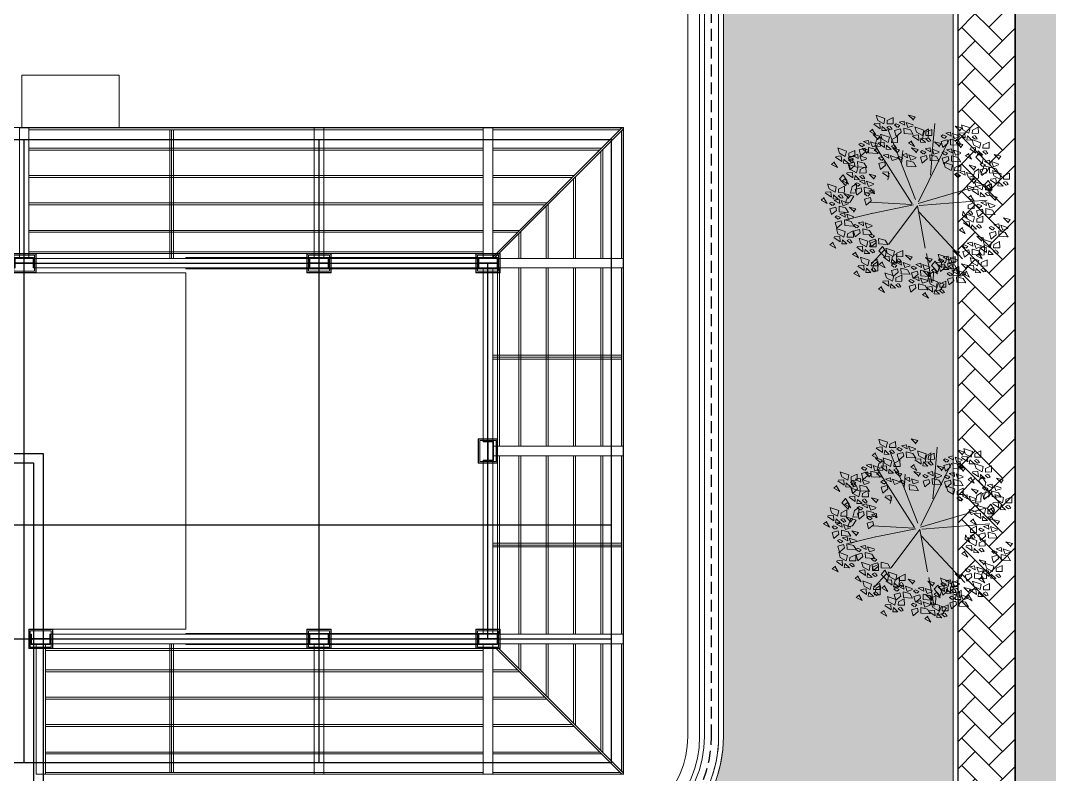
# Model space of a CAD drawing. Header units: inches. Extents: x 139 to 559, y -1 to 295.
# Drawn here: x 367.31 to 388.94, y 133.42 to 149.27 of the extents above; entities that cross this region are included whole.
import ezdxf

# ---------------------------------------------------------------- set-up
doc = ezdxf.new("R2010")
doc.units = ezdxf.units.IN
doc.header["$MEASUREMENT"] = 0
doc.linetypes.add('$0$HIDDEN', pattern=[0.375, 0.25, -0.125])
for name, color, linetype, lineweight in [('ars', 11, 'Continuous', 0), ('ARSIR', 31, 'Continuous', 5), ('ARSIR BETON', 8, 'Continuous', 5), ('ATAP', 3, 'Continuous', 20), ('besi siku', 70, 'Continuous', 9), ('DINDING2', 146, 'Continuous', 5), ('lan', 7, 'Continuous', 15), ('POHON', 98, 'Continuous', 5), ('RUMPUT', 93, 'Continuous', 0), ('SANITAIR', 15, 'Continuous', 9), ('WF', 6, 'Continuous', 9)]:
    doc.layers.add(name, color=color, linetype=linetype, lineweight=lineweight)
doc.layers.add('as', color=1, linetype='Continuous', plot=False)
doc.layers.add('LANTAI', color=57, linetype='Continuous')
pattern_1 = [(45, (37.0798, 226.14725), (6e-17, 0.5747364), [1.2192, -0.4064]), (135, (37.36716, 226.4346), (6e-17, 0.5747364), [1.2192, -0.4064])]
pattern_2 = [(86.66969, (37.0798, 226.14725), (-0.5066041, 0.569206), [0.142875, -0.934755]), (41.66969, (37.0798, 226.14725), (-0.5066045, 0.5692064), [0.142875, -0.619125]), (131.66969, (37.0798, 226.14725), (-0.5692064, -0.5066045), [0.142875, -0.619125])]

# ---------------------------------------------------------------- blocks, each defined once
blk = doc.blocks.new('rrety')
for p, q in [((497.8248, 232.6161), (497.8335, 232.64)), ((497.8335, 232.64), (497.8515, 232.6484)), ((497.8506, 232.6457), (497.8452, 232.6146)), ((497.8452, 232.6146), (497.8248, 232.6161)), ((497.8677, 232.6134), (497.8875, 232.619)), ((497.8733, 232.5824), (497.8677, 232.6134)), ((497.8875, 232.619), (497.8874, 232.5936)), ((498.0767, 232.6219), (498.0965, 232.6275)), ((498.0822, 232.5908), (498.0767, 232.6219)), ((498.0964, 232.6021), (498.0822, 232.588)), ((498.0965, 232.6275), (498.0964, 232.6021)), ((497.7802, 232.574), (497.8, 232.5795)), ((497.7857, 232.5429), (497.7802, 232.574)), ((497.8, 232.5795), (497.7999, 232.5541)), ((497.8574, 232.5587), (497.8572, 232.5786)), ((497.8755, 232.5409), (497.8574, 232.5587)), ((497.8592, 232.5767), (497.8853, 232.5589)), ((497.8874, 232.5936), (497.8733, 232.5795)), ((497.8853, 232.5589), (497.8755, 232.5409)), ((498.0146, 232.5768), (498.0343, 232.5823)), ((498.0201, 232.5457), (498.0146, 232.5768)), ((498.0342, 232.5569), (498.0201, 232.5429)), ((498.0343, 232.5823), (498.0342, 232.5569)), ((498.0607, 232.5474), (498.0605, 232.5674)), ((498.0625, 232.5654), (498.0886, 232.5477)), ((497.7999, 232.5541), (497.7857, 232.54)), ((498.0788, 232.5296), (498.0607, 232.5474)), ((498.0886, 232.5477), (498.0788, 232.5296)), ((497.704, 232.4781), (497.7237, 232.4836)), ((497.7237, 232.4836), (497.7236, 232.4582)), ((497.7095, 232.447), (497.704, 232.4781)), ((497.7236, 232.4582), (497.7095, 232.4442)), ((498.2229, 232.3707), (498.2316, 232.3946)), ((498.2434, 232.3693), (498.2229, 232.3707)), ((498.2316, 232.3946), (498.2497, 232.403)), ((498.2487, 232.4004), (498.2434, 232.3693)), ((498.2179, 232.3568), (498.2376, 232.3624)), ((498.2234, 232.3257), (498.2179, 232.3568)), ((498.2375, 232.337), (498.2234, 232.3229)), ((498.2376, 232.3624), (498.2375, 232.337)), ((498.2611, 232.319), (498.2609, 232.3389)), ((498.263, 232.337), (498.2891, 232.3192)), ((498.2793, 232.3012), (498.2611, 232.319)), ((498.2891, 232.3192), (498.2793, 232.3012)), ((498.1134, 232.2834), (498.1133, 232.258)), ((497.7303, 232.2231), (497.7301, 232.243)), ((497.7484, 232.2053), (497.7303, 232.2231)), ((497.7321, 232.2411), (497.7582, 232.2233)), ((497.7582, 232.2233), (497.7484, 232.2053)), ((497.7542, 232.1564), (497.7629, 232.1803)), ((497.7629, 232.1803), (497.7809, 232.1887)), ((497.78, 232.1861), (497.7747, 232.1549)), ((497.7859, 232.2045), (497.8056, 232.2101)), ((497.7914, 232.1734), (497.7859, 232.2045)), ((497.8055, 232.1847), (497.7914, 232.1706)), ((497.8056, 232.2101), (497.8055, 232.1847)), ((497.7747, 232.1549), (497.7542, 232.1564)), ((497.7839, 232.13), (497.7837, 232.15)), ((497.7858, 232.148), (497.8119, 232.1303)), ((498.1671, 232.1678), (498.1868, 232.1734)), ((498.1726, 232.1368), (498.1671, 232.1678)), ((498.1867, 232.148), (498.1726, 232.1339)), ((498.1868, 232.1734), (498.1867, 232.148)), ((497.8021, 232.1122), (497.7839, 232.13)), ((497.8119, 232.1303), (497.8021, 232.1122)), ((498.0005, 232.1002), (498.0202, 232.1057)), ((498.006, 232.0691), (498.0005, 232.1002)), ((498.0202, 232.1057), (498.0201, 232.0803)), ((498.0201, 232.0803), (498.006, 232.0663))]:
    blk.add_line(p, q)
for points in [[(497.8859, 232.6614), (497.8953, 232.6733), (497.8709, 232.6805), (497.8867, 232.6641)], [(497.9248, 232.6527), (497.9394, 232.672), (497.9502, 232.652), (497.9301, 232.6412), (497.9248, 232.6527)], [(498.0181, 232.6583), (498.0167, 232.6735), (497.998, 232.6702), (498.0181, 232.6583)], [(498.0497, 232.6755), (498.0591, 232.6874), (498.0347, 232.6946), (498.0505, 232.6782)], [(497.8287, 232.6371), (497.8365, 232.6436), (497.8237, 232.6504), (497.8167, 232.6465), (497.826, 232.6379)], [(497.8543, 232.6442), (497.8529, 232.6594), (497.8343, 232.6561), (497.8543, 232.6442)], [(497.8823, 232.6095), (497.8509, 232.6129), (497.8511, 232.6334), (497.8755, 232.6262), (497.885, 232.6087)], [(497.8857, 232.6408), (497.8663, 232.6348), (497.8602, 232.6543), (497.8865, 232.6435)], [(497.8824, 232.651), (497.9136, 232.6558), (497.9187, 232.6359), (497.8933, 232.6366), (497.8796, 232.6511)], [(497.9414, 232.6381), (497.9355, 232.6298), (497.9495, 232.6266), (497.9553, 232.6321), (497.9442, 232.638)], [(498.0047, 232.6329), (497.9855, 232.618), (497.9803, 232.6401), (498.0025, 232.6453), (498.0047, 232.6329)], [(497.9924, 232.6512), (498.0003, 232.6577), (497.9875, 232.6645), (497.9805, 232.6606), (497.9897, 232.652)], [(498.0461, 232.6236), (498.0147, 232.627), (498.0149, 232.6475), (498.0393, 232.6403), (498.0488, 232.6228)], [(498.0495, 232.6549), (498.03, 232.6489), (498.024, 232.6684), (498.0503, 232.6576)], [(498.1198, 232.6217), (498.1183, 232.6368), (498.0997, 232.6335), (498.1198, 232.6217)], [(498.1513, 232.6388), (498.1607, 232.6507), (498.1364, 232.6579), (498.1521, 232.6415)], [(497.7497, 232.5946), (497.7809, 232.5994), (497.786, 232.5795), (497.7606, 232.5802), (497.7468, 232.5947)], [(497.7921, 232.5963), (497.8067, 232.6156), (497.8175, 232.5956), (497.7974, 232.5848), (497.7921, 232.5963)], [(497.8409, 232.6188), (497.8218, 232.6039), (497.8165, 232.626), (497.8387, 232.6312), (497.8409, 232.6188)], [(497.9135, 232.52), (497.8706, 232.621)], [(497.8852, 232.6002), (497.9164, 232.605), (497.9215, 232.5851), (497.8961, 232.5858), (497.8824, 232.6003)], [(497.8923, 232.5999), (497.8863, 232.586), (497.9117, 232.5853), (497.8922, 232.5971)], [(497.8872, 232.6198), (497.9044, 232.6306), (497.9153, 232.6134), (497.8871, 232.617)], [(497.9184, 232.6246), (497.9237, 232.6104), (497.9408, 232.6184), (497.9184, 232.6246)], [(497.9276, 232.6019), (497.9423, 232.6212), (497.953, 232.6012), (497.933, 232.5905), (497.9276, 232.6019)], [(497.9586, 232.6087), (497.9898, 232.6135), (497.9949, 232.5936), (497.9695, 232.5943), (497.9558, 232.6088)], [(498.001, 232.6104), (498.0157, 232.6297), (498.0264, 232.6097), (498.0064, 232.5989), (498.001, 232.6104)], [(498.0176, 232.5958), (498.0117, 232.5875), (498.0258, 232.5843), (498.0316, 232.5898), (498.0204, 232.5957)], [(498.0666, 232.5852), (498.076, 232.5971), (498.0517, 232.6044), (498.0674, 232.5879)], [(498.0699, 232.5414), (498.1036, 232.5996)], [(498.1063, 232.5962), (498.0872, 232.5813), (498.082, 232.6035), (498.1041, 232.6087), (498.1063, 232.5962)], [(498.0941, 232.6146), (498.1019, 232.6211), (498.0892, 232.6278), (498.0822, 232.624), (498.0914, 232.6154)], [(498.1477, 232.5869), (498.1164, 232.5903), (498.1165, 232.6109), (498.1409, 232.6037), (498.1505, 232.5861)], [(498.1511, 232.6183), (498.1317, 232.6123), (498.1257, 232.6317), (498.1519, 232.621)], [(497.7532, 232.5514), (497.7626, 232.5633), (497.7382, 232.5705), (497.754, 232.5541)], [(497.7545, 232.5634), (497.7717, 232.5742), (497.7826, 232.557), (497.7544, 232.5606)], [(497.7857, 232.5682), (497.7909, 232.554), (497.8081, 232.562), (497.7857, 232.5682)], [(497.792, 232.5523), (497.8232, 232.5571), (497.8283, 232.5372), (497.8029, 232.5379), (497.7892, 232.5523)], [(497.8086, 232.5817), (497.8028, 232.5734), (497.8168, 232.5702), (497.8226, 232.5757), (497.8115, 232.5816)], [(497.8402, 232.5484), (497.8388, 232.5635), (497.8201, 232.5602), (497.8402, 232.5484)], [(497.8344, 232.5539), (497.8491, 232.5733), (497.8598, 232.5533), (497.8398, 232.5425), (497.8344, 232.5539)], [(497.8716, 232.5449), (497.8521, 232.5389), (497.8461, 232.5584), (497.8724, 232.5477)], [(497.8718, 232.5655), (497.8812, 232.5774), (497.8568, 232.5846), (497.8726, 232.5682)], [(497.89, 232.5691), (497.9073, 232.5799), (497.9181, 232.5627), (497.8899, 232.5662)], [(497.9212, 232.5739), (497.9265, 232.5596), (497.9436, 232.5676), (497.9212, 232.5739)], [(497.9442, 232.5873), (497.9383, 232.579), (497.9523, 232.5758), (497.9581, 232.5813), (497.947, 232.5873)], [(497.9685, 232.5576), (497.9625, 232.5437), (497.9879, 232.543), (497.9685, 232.5548)], [(497.9634, 232.5775), (497.9807, 232.5883), (497.9915, 232.5711), (497.9634, 232.5747)], [(497.9946, 232.5823), (497.9999, 232.5681), (498.0171, 232.5761), (497.9946, 232.5823)], [(498.0094, 232.561), (498.0172, 232.5675), (498.0045, 232.5742), (497.9974, 232.5704), (498.0067, 232.5618)], [(498.035, 232.5681), (498.0336, 232.5832), (498.015, 232.5799), (498.035, 232.5681)], [(498.063, 232.5333), (498.0317, 232.5367), (498.0318, 232.5573), (498.0562, 232.5501), (498.0657, 232.5325)], [(498.0664, 232.5647), (498.047, 232.5587), (498.0409, 232.5781), (498.0672, 232.5674)], [(498.1139, 232.5469), (498.1217, 232.5534), (498.1089, 232.5601), (498.1019, 232.5563), (498.1111, 232.5477)], [(498.1395, 232.554), (498.1381, 232.5691), (498.1195, 232.5658), (498.1395, 232.554)], [(498.1709, 232.5506), (498.1515, 232.5446), (498.1454, 232.564), (498.1717, 232.5533)], [(498.1711, 232.5711), (498.1805, 232.583), (498.1561, 232.5903), (498.1719, 232.5738)], [(498.2614, 232.5542), (498.2709, 232.5661), (498.2465, 232.5733), (498.2622, 232.5569)], [(497.7082, 232.5088), (497.6891, 232.4939), (497.6838, 232.516), (497.706, 232.5212), (497.7082, 232.5088)], [(497.6959, 232.5271), (497.7038, 232.5337), (497.691, 232.5404), (497.684, 232.5366), (497.6932, 232.5279)], [(497.7216, 232.5343), (497.7202, 232.5494), (497.7016, 232.5461), (497.7216, 232.5343)], [(497.7496, 232.4995), (497.7182, 232.5029), (497.7184, 232.5234), (497.7428, 232.5162), (497.7523, 232.4987)], [(497.753, 232.5308), (497.7335, 232.5248), (497.7275, 232.5443), (497.7538, 232.5336)], [(497.7596, 232.5435), (497.7536, 232.5296), (497.779, 232.5289), (497.7595, 232.5407)], [(497.7968, 232.5211), (497.8141, 232.5319), (497.8249, 232.5147), (497.7968, 232.5183)], [(497.8268, 232.5229), (497.8076, 232.508), (497.8024, 232.5301), (497.8246, 232.5353), (497.8268, 232.5229)], [(497.8145, 232.5412), (497.8224, 232.5478), (497.8096, 232.5545), (497.8026, 232.5507), (497.8118, 232.542)], [(497.828, 232.5259), (497.8333, 232.5117), (497.8505, 232.5197), (497.828, 232.5259)], [(497.8682, 232.5136), (497.8368, 232.517), (497.837, 232.5375), (497.8614, 232.5303), (497.8709, 232.5128)], [(497.851, 232.5394), (497.8451, 232.5311), (497.8592, 232.5279), (497.865, 232.5334), (497.8538, 232.5393)], [(497.8951, 232.5492), (497.8891, 232.5352), (497.9145, 232.5345), (497.8951, 232.5463)], [(498.0216, 232.5427), (498.0025, 232.5277), (497.9973, 232.5499), (498.0194, 232.5551), (498.0216, 232.5427)], [(498.0631, 232.5184), (498.0943, 232.5232), (498.0994, 232.5033), (498.074, 232.504), (498.0603, 232.5185)], [(498.1261, 232.5286), (498.107, 232.5136), (498.1017, 232.5358), (498.1239, 232.541), (498.1261, 232.5286)], [(498.1055, 232.5201), (498.1202, 232.5395), (498.1309, 232.5194), (498.1109, 232.5087), (498.1055, 232.5201)], [(498.1675, 232.5192), (498.1361, 232.5226), (498.1363, 232.5432), (498.1607, 232.536), (498.1702, 232.5184)], [(498.2165, 232.5116), (498.1973, 232.4967), (498.1921, 232.5188), (498.2142, 232.5241), (498.2165, 232.5116)], [(498.2042, 232.53), (498.212, 232.5365), (498.1993, 232.5432), (498.1923, 232.5394), (498.2015, 232.5308)], [(498.2299, 232.5371), (498.2285, 232.5522), (498.2098, 232.5489), (498.2299, 232.5371)], [(498.2579, 232.5023), (498.2265, 232.5057), (498.2267, 232.5263), (498.251, 232.519), (498.2606, 232.5015)], [(498.2613, 232.5337), (498.2418, 232.5277), (498.2358, 232.5471), (498.2621, 232.5364)], [(497.7221, 232.4752), (497.7315, 232.4872), (497.7072, 232.4944), (497.7229, 232.4779)], [(497.7158, 232.4818), (497.747, 232.4866), (497.7521, 232.4667), (497.7267, 232.4674), (497.713, 232.4818)], [(497.7582, 232.4834), (497.7728, 232.5028), (497.7836, 232.4828), (497.7635, 232.472), (497.7582, 232.4834)], [(497.9754, 232.3753), (497.7793, 232.51)], [(497.8019, 232.5012), (497.7959, 232.4873), (497.8213, 232.4866), (497.8019, 232.4984)], [(497.9846, 232.3539), (497.9233, 232.5008)], [(497.9846, 232.3539), (498.0582, 232.5161)], [(498.1221, 232.5056), (498.1162, 232.4972), (498.1302, 232.494), (498.136, 232.4995), (498.1249, 232.5055)], [(498.128, 232.4959), (498.1592, 232.5007), (498.1644, 232.4808), (498.139, 232.4815), (498.1252, 232.4959)], [(498.1705, 232.4975), (498.1851, 232.5169), (498.1959, 232.4969), (498.1758, 232.4861), (498.1705, 232.4975)], [(498.187, 232.483), (498.1811, 232.4747), (498.1952, 232.4715), (498.201, 232.477), (498.1898, 232.4829)], [(498.2015, 232.4789), (498.2327, 232.4837), (498.2378, 232.4639), (498.2124, 232.4645), (498.1986, 232.479)], [(498.2439, 232.4806), (498.2585, 232.5), (498.2693, 232.4799), (498.2492, 232.4692), (498.2439, 232.4806)], [(497.6771, 232.4327), (497.658, 232.4177), (497.6528, 232.4399), (497.6749, 232.4451), (497.6771, 232.4327)], [(497.6649, 232.451), (497.6727, 232.4575), (497.66, 232.4642), (497.653, 232.4604), (497.6622, 232.4518)], [(497.6906, 232.4581), (497.6891, 232.4732), (497.6705, 232.4699), (497.6906, 232.4581)], [(497.7185, 232.4234), (497.6872, 232.4268), (497.6873, 232.4473), (497.7117, 232.4401), (497.7213, 232.4226)], [(497.7219, 232.4547), (497.7025, 232.4487), (497.6965, 232.4681), (497.7227, 232.4574)], [(497.7206, 232.4506), (497.7378, 232.4614), (497.7487, 232.4442), (497.7205, 232.4478)], [(497.7518, 232.4554), (497.7571, 232.4412), (497.7742, 232.4492), (497.7518, 232.4554)], [(497.7748, 232.4689), (497.7689, 232.4606), (497.7829, 232.4574), (497.7887, 232.4629), (497.7776, 232.4688)], [(498.1329, 232.4647), (498.1501, 232.4755), (498.1609, 232.4583), (498.1328, 232.4619)], [(498.1403, 232.4159), (498.2384, 232.4649)], [(498.1641, 232.4695), (498.1693, 232.4553), (498.1865, 232.4633), (498.1641, 232.4695)], [(498.2063, 232.4478), (498.2235, 232.4586), (498.2343, 232.4414), (498.2062, 232.445)], [(498.2375, 232.4526), (498.2427, 232.4383), (498.2599, 232.4463), (498.2375, 232.4526)], [(498.2604, 232.4661), (498.2546, 232.4578), (498.2686, 232.4546), (498.2744, 232.4601), (498.2633, 232.466)], [(498.2749, 232.4355), (498.2896, 232.4549), (498.3003, 232.4348), (498.2803, 232.4241), (498.2749, 232.4355)], [(497.6763, 232.396), (497.691, 232.4154), (497.7017, 232.3953), (497.6817, 232.3846), (497.6763, 232.396)], [(497.7257, 232.4307), (497.7197, 232.4168), (497.7451, 232.4161), (497.7256, 232.4279)], [(497.804, 232.3963), (497.8134, 232.4082), (497.7891, 232.4154), (497.8048, 232.399)], [(497.9999, 232.3539), (498.144, 232.4182)], [(498.2114, 232.4279), (498.2054, 232.414), (498.2308, 232.4133), (498.2113, 232.4251)], [(498.2325, 232.4338), (498.2637, 232.4386), (498.2688, 232.4187), (498.2434, 232.4194), (498.2297, 232.4339)], [(498.2373, 232.4027), (498.2546, 232.4135), (498.2654, 232.3963), (498.2373, 232.3998)], [(498.2685, 232.4075), (498.2738, 232.3932), (498.291, 232.4012), (498.2685, 232.4075)], [(498.2915, 232.4209), (498.2856, 232.4126), (498.2997, 232.4094), (498.3055, 232.4149), (498.2943, 232.4209)], [(498.3292, 232.3991), (498.3386, 232.411), (498.3143, 232.4182), (498.33, 232.4018)], [(497.6339, 232.3943), (497.6651, 232.3991), (497.6702, 232.3793), (497.6448, 232.3799), (497.6311, 232.3944)], [(497.6387, 232.3632), (497.6559, 232.374), (497.6668, 232.3568), (497.6386, 232.3604)], [(497.6699, 232.368), (497.6752, 232.3537), (497.6923, 232.3617), (497.6699, 232.368)], [(497.6929, 232.3815), (497.687, 232.3732), (497.701, 232.37), (497.7068, 232.3754), (497.6957, 232.3814)], [(497.759, 232.3537), (497.7399, 232.3388), (497.7347, 232.3609), (497.7568, 232.3661), (497.759, 232.3537)], [(497.7468, 232.372), (497.7546, 232.3785), (497.7419, 232.3853), (497.7348, 232.3814), (497.7441, 232.3728)], [(497.7724, 232.3791), (497.771, 232.3943), (497.7524, 232.391), (497.7724, 232.3791)], [(497.8004, 232.3444), (497.769, 232.3478), (497.7692, 232.3683), (497.7936, 232.3611), (497.8031, 232.3436)], [(497.8038, 232.3757), (497.7844, 232.3697), (497.7783, 232.3892), (497.8046, 232.3784)], [(498.0061, 232.3539), (498.1593, 232.3784)], [(498.1563, 232.3735), (498.171, 232.3928), (498.1817, 232.3728), (498.1617, 232.362), (498.1563, 232.3735)], [(498.2424, 232.3828), (498.2364, 232.3688), (498.2618, 232.3681), (498.2424, 232.38)], [(498.2842, 232.3565), (498.2651, 232.3416), (498.2599, 232.3637), (498.282, 232.3689), (498.2842, 232.3565)], [(498.272, 232.3749), (498.2798, 232.3814), (498.2671, 232.3881), (498.26, 232.3843), (498.2693, 232.3757)], [(498.2976, 232.382), (498.2962, 232.3971), (498.2776, 232.3938), (498.2976, 232.382)], [(498.3256, 232.3472), (498.2943, 232.3506), (498.2944, 232.3711), (498.3188, 232.3639), (498.3283, 232.3464)], [(498.329, 232.3786), (498.3096, 232.3725), (498.3036, 232.392), (498.3298, 232.3813)], [(497.6438, 232.3433), (497.6378, 232.3293), (497.6632, 232.3287), (497.6437, 232.3405)], [(497.6988, 232.3238), (497.73, 232.3286), (497.7352, 232.3088), (497.7098, 232.3094), (497.696, 232.3239)], [(497.9785, 232.3508), (497.7363, 232.2773)], [(497.7413, 232.3255), (497.7559, 232.3449), (497.7667, 232.3248), (497.7466, 232.3141), (497.7413, 232.3255)], [(497.9846, 232.3447), (497.7609, 232.2222)], [(497.7891, 232.3297), (497.7969, 232.3362), (497.7842, 232.3429), (497.7772, 232.3391), (497.7864, 232.3305)], [(497.8148, 232.3368), (497.8134, 232.352), (497.7949, 232.3598), (497.8148, 232.3368)], [(497.9846, 232.3386), (497.9233, 232.0875)], [(497.9969, 232.3324), (498.1532, 232.0998)], [(498.0061, 232.3508), (498.1838, 232.1733)], [(498.1499, 232.3454), (498.1552, 232.3312), (498.1724, 232.3392), (498.1499, 232.3454)], [(498.1563, 232.3436), (498.1875, 232.3484), (498.1926, 232.3285), (498.1672, 232.3292), (498.1535, 232.3437)], [(498.1729, 232.3589), (498.167, 232.3506), (498.1811, 232.3474), (498.1869, 232.3529), (498.1757, 232.3588)], [(498.1987, 232.3453), (498.2133, 232.3646), (498.2241, 232.3446), (498.204, 232.3338), (498.1987, 232.3453)], [(498.2153, 232.3307), (498.2094, 232.3224), (498.2234, 232.3192), (498.2292, 232.3247), (498.2181, 232.3306)], [(498.2671, 232.3117), (498.2765, 232.3236), (498.2521, 232.3308), (498.2679, 232.3144)], [(497.7037, 232.2927), (497.7209, 232.3035), (497.7317, 232.2863), (497.7036, 232.2899)], [(497.7349, 232.2975), (497.7401, 232.2832), (497.7573, 232.2912), (497.7349, 232.2975)], [(497.7578, 232.311), (497.7519, 232.3027), (497.766, 232.2995), (497.7718, 232.3049), (497.7606, 232.3109)], [(497.8014, 232.3114), (497.7822, 232.2965), (497.777, 232.3186), (497.7992, 232.3238), (497.8014, 232.3114)], [(497.7984, 232.2722), (497.8078, 232.2841), (497.7834, 232.2913), (497.7992, 232.2749)], [(498.1662, 232.2925), (498.1602, 232.2786), (498.1856, 232.2779), (498.1661, 232.2897)], [(498.1611, 232.3124), (498.1783, 232.3232), (498.1892, 232.306), (498.161, 232.3096)], [(498.1923, 232.3172), (498.1976, 232.303), (498.2147, 232.311), (498.1923, 232.3172)], [(498.2099, 232.2874), (498.2177, 232.2939), (498.2049, 232.3006), (498.1979, 232.2968), (498.2072, 232.2882)], [(498.2355, 232.2945), (498.2341, 232.3097), (498.2155, 232.3064), (498.2355, 232.2945)], [(498.2669, 232.2911), (498.2475, 232.2851), (498.2414, 232.3046), (498.2677, 232.2938)], [(497.7088, 232.2728), (497.7027, 232.2588), (497.7281, 232.2582), (497.7087, 232.27)], [(497.7411, 232.2479), (497.7489, 232.2545), (497.7362, 232.2612), (497.7292, 232.2574), (497.7384, 232.2487)], [(497.7668, 232.2551), (497.7654, 232.2702), (497.7467, 232.2669), (497.7668, 232.2551)], [(497.7982, 232.2516), (497.7787, 232.2456), (497.7727, 232.2651), (497.799, 232.2544)], [(497.794, 232.2476), (497.8112, 232.2584), (497.8221, 232.2412), (497.7939, 232.2447)], [(498.137, 232.2601), (498.1176, 232.2541), (498.1115, 232.2735), (498.1378, 232.2628)], [(498.1338, 232.2324), (498.1484, 232.2518), (498.1592, 232.2318), (498.1391, 232.221), (498.1338, 232.2324)], [(498.2221, 232.2691), (498.203, 232.2542), (498.1977, 232.2763), (498.2199, 232.2815), (498.2221, 232.2691)], [(498.2015, 232.2562), (498.2327, 232.261), (498.2378, 232.2411), (498.2124, 232.2418), (498.1986, 232.2562)], [(498.2635, 232.2598), (498.2321, 232.2632), (498.2323, 232.2837), (498.2567, 232.2765), (498.2662, 232.259)], [(498.2439, 232.2578), (498.2585, 232.2772), (498.2693, 232.2571), (498.2492, 232.2464), (498.2439, 232.2578)], [(498.2892, 232.2438), (498.2878, 232.2589), (498.2691, 232.2556), (498.2892, 232.2438)], [(498.3206, 232.2404), (498.3011, 232.2344), (498.2951, 232.2538), (498.3214, 232.2431)], [(498.3207, 232.2609), (498.3302, 232.2728), (498.3058, 232.28), (498.3215, 232.2636)], [(497.7103, 232.2015), (497.7089, 232.2166), (497.6903, 232.2133), (497.7103, 232.2015)], [(497.7419, 232.2186), (497.7513, 232.2305), (497.7269, 232.2377), (497.7427, 232.2213)], [(497.7534, 232.2296), (497.7342, 232.2147), (497.729, 232.2368), (497.7512, 232.242), (497.7534, 232.2296)], [(497.7948, 232.2203), (497.7634, 232.2237), (497.7636, 232.2442), (497.788, 232.237), (497.7975, 232.2195)], [(497.7991, 232.2277), (497.7931, 232.2137), (497.8185, 232.213), (497.799, 232.2248)], [(497.8595, 232.2179), (497.8536, 232.2096), (497.8676, 232.2064), (497.8734, 232.2119), (497.8623, 232.2178)], [(497.8682, 232.2028), (497.876, 232.2093), (497.8633, 232.216), (497.8563, 232.2122), (497.8655, 232.2036)], [(497.9718, 232.1588), (497.9626, 232.2322)], [(498.0236, 232.2138), (498.0548, 232.2186), (498.0599, 232.1988), (498.0345, 232.1994), (498.0207, 232.2139)], [(498.076, 232.2139), (498.0821, 232.1649)], [(498.1503, 232.2179), (498.1444, 232.2096), (498.1585, 232.2064), (498.1643, 232.2119), (498.1531, 232.2178)], [(498.2063, 232.225), (498.2235, 232.2358), (498.2343, 232.2186), (498.2062, 232.2222)], [(498.2156, 232.1986), (498.2303, 232.218), (498.241, 232.1979), (498.221, 232.1872), (498.2156, 232.1986)], [(498.2375, 232.2298), (498.2427, 232.2155), (498.2599, 232.2235), (498.2375, 232.2298)], [(498.2758, 232.2183), (498.2566, 232.2034), (498.2514, 232.2255), (498.2735, 232.2308), (498.2758, 232.2183)], [(498.2635, 232.2367), (498.2713, 232.2432), (498.2586, 232.2499), (498.2516, 232.2461), (498.2608, 232.2375)], [(498.2604, 232.2433), (498.2546, 232.235), (498.2686, 232.2318), (498.2744, 232.2373), (498.2633, 232.2432)], [(498.3172, 232.209), (498.2858, 232.2124), (498.286, 232.233), (498.3103, 232.2257), (498.3199, 232.2082)], [(497.6969, 232.176), (497.6778, 232.1611), (497.6725, 232.1832), (497.6947, 232.1884), (497.6969, 232.176)], [(497.6847, 232.1944), (497.6925, 232.2009), (497.6797, 232.2076), (497.6727, 232.2038), (497.6819, 232.1952)], [(497.7383, 232.1667), (497.7069, 232.1701), (497.7071, 232.1907), (497.7315, 232.1834), (497.741, 232.1659)], [(497.7186, 232.1715), (497.7498, 232.1763), (497.7549, 232.1565), (497.7295, 232.1571), (497.7158, 232.1716)], [(497.7417, 232.1981), (497.7223, 232.1921), (497.7162, 232.2115), (497.7425, 232.2008)], [(497.761, 232.1732), (497.7757, 232.1926), (497.7864, 232.1725), (497.7664, 232.1618), (497.761, 232.1732)], [(497.8104, 232.1797), (497.8044, 232.1658), (497.8298, 232.1651), (497.8103, 232.1769)], [(497.8053, 232.1996), (497.8225, 232.2104), (497.8334, 232.1932), (497.8052, 232.1968)], [(497.8365, 232.2044), (497.8418, 232.1902), (497.8589, 232.1982), (497.8365, 232.2044)], [(497.8804, 232.1845), (497.8613, 232.1696), (497.8561, 232.1917), (497.8782, 232.1969), (497.8804, 232.1845)], [(497.9219, 232.1752), (497.8905, 232.1786), (497.8907, 232.1991), (497.915, 232.1919), (497.9246, 232.1744)], [(497.9079, 232.1619), (497.9225, 232.1813), (497.9333, 232.1613), (497.9132, 232.1505), (497.9079, 232.1619)], [(497.9445, 232.1744), (497.9757, 232.1792), (497.9808, 232.1593), (497.9554, 232.16), (497.9417, 232.1744)], [(497.9869, 232.176), (498.0016, 232.1954), (498.0123, 232.1754), (497.9923, 232.1646), (497.9869, 232.176)], [(498.0284, 232.1827), (498.0456, 232.1935), (498.0564, 232.1763), (498.0283, 232.1799)], [(498.0596, 232.1875), (498.0648, 232.1732), (498.082, 232.1812), (498.0596, 232.1875)], [(498.0825, 232.201), (498.0767, 232.1927), (498.0907, 232.1895), (498.0965, 232.195), (498.0854, 232.2009)], [(498.1013, 232.1797), (498.0952, 232.1658), (498.1206, 232.1651), (498.1012, 232.1769)], [(498.0961, 232.1996), (498.1134, 232.2104), (498.1242, 232.1932), (498.0961, 232.1968)], [(498.1452, 232.1592), (498.1437, 232.1743), (498.1251, 232.171), (498.1452, 232.1592)], [(498.1273, 232.2044), (498.1326, 232.1902), (498.1498, 232.1982), (498.1273, 232.2044)], [(498.1767, 232.1763), (498.1862, 232.1882), (498.1618, 232.1954), (498.1775, 232.179)], [(498.1732, 232.1969), (498.2044, 232.2017), (498.2095, 232.1818), (498.1841, 232.1825), (498.1704, 232.197)], [(498.178, 232.1658), (498.1953, 232.1766), (498.2061, 232.1594), (498.178, 232.1629)], [(498.2114, 232.2051), (498.2054, 232.1912), (498.2308, 232.1905), (498.2113, 232.2023)], [(498.2322, 232.1841), (498.2263, 232.1757), (498.2404, 232.1725), (498.2462, 232.178), (498.235, 232.184)], [(497.7234, 232.1404), (497.7407, 232.1512), (497.7515, 232.134), (497.7233, 232.1376)], [(497.7546, 232.1452), (497.7599, 232.1309), (497.777, 232.1389), (497.7546, 232.1452)], [(497.7776, 232.1587), (497.7717, 232.1504), (497.7857, 232.1472), (497.7915, 232.1527), (497.7804, 232.1586)], [(497.8407, 232.1227), (497.8501, 232.1346), (497.8258, 232.1418), (497.8415, 232.1254)], [(497.8654, 232.1603), (497.8966, 232.1651), (497.9018, 232.1452), (497.8764, 232.1459), (497.8626, 232.1603)], [(497.8702, 232.1291), (497.8875, 232.1399), (497.8983, 232.1227), (497.8702, 232.1263)], [(497.9244, 232.1474), (497.9185, 232.1391), (497.9326, 232.1359), (497.9384, 232.1414), (497.9272, 232.1473)], [(497.9493, 232.1432), (497.9666, 232.154), (497.9774, 232.1368), (497.9492, 232.1404)], [(497.9723, 232.161), (497.9877, 232.0416)], [(497.9805, 232.148), (497.9858, 232.1338), (498.0029, 232.1418), (497.9805, 232.148)], [(498.0035, 232.1615), (497.9976, 232.1532), (498.0116, 232.15), (498.0174, 232.1555), (498.0063, 232.1614)], [(498.0335, 232.1628), (498.0275, 232.1489), (498.0529, 232.1482), (498.0334, 232.16)], [(498.0581, 232.1227), (498.0676, 232.1346), (498.0432, 232.1418), (498.0589, 232.1254)], [(498.1317, 232.1337), (498.1126, 232.1188), (498.1074, 232.1409), (498.1295, 232.1461), (498.1317, 232.1337)], [(498.1195, 232.1521), (498.1273, 232.1586), (498.1146, 232.1653), (498.1076, 232.1615), (498.1168, 232.1529)], [(498.1732, 232.1244), (498.1418, 232.1278), (498.142, 232.1484), (498.1663, 232.1411), (498.1759, 232.1236)], [(498.1765, 232.1558), (498.1571, 232.1498), (498.1511, 232.1692), (498.1773, 232.1585)], [(498.1831, 232.1459), (498.1771, 232.1319), (498.2025, 232.1312), (498.1831, 232.1431)], [(498.2092, 232.1706), (498.2145, 232.1563), (498.2317, 232.1643), (498.2092, 232.1706)], [(497.7285, 232.1205), (497.7225, 232.1066), (497.7479, 232.1059), (497.7285, 232.1177)], [(497.7835, 232.0985), (497.7913, 232.105), (497.7786, 232.1117), (497.7715, 232.1079), (497.7808, 232.0993)], [(497.8091, 232.1056), (497.8077, 232.1207), (497.7891, 232.1174), (497.8091, 232.1056)], [(497.8405, 232.1022), (497.8211, 232.0962), (497.8151, 232.1156), (497.8413, 232.1049)], [(497.8754, 232.1092), (497.8693, 232.0953), (497.8947, 232.0946), (497.8753, 232.1064)], [(497.8824, 232.101), (497.9136, 232.1058), (497.9187, 232.086), (497.8933, 232.0866), (497.8796, 232.1011)], [(497.9015, 232.1339), (497.9067, 232.1197), (497.9239, 232.1277), (497.9015, 232.1339)], [(497.9248, 232.1027), (497.9394, 232.1221), (497.9502, 232.102), (497.9301, 232.0913), (497.9248, 232.1027)], [(497.9544, 232.1233), (497.9484, 232.1094), (497.9738, 232.1087), (497.9543, 232.1205)], [(498.0009, 232.0985), (498.0087, 232.105), (497.996, 232.1117), (497.989, 232.1079), (497.9982, 232.0993)], [(498.0266, 232.1056), (498.0252, 232.1207), (498.0065, 232.1174), (498.0266, 232.1056)], [(498.058, 232.1022), (498.0385, 232.0962), (498.0325, 232.1156), (498.0588, 232.1049)], [(498.0603, 232.0982), (498.0915, 232.103), (498.0966, 232.0831), (498.0712, 232.0838), (498.0575, 232.0983)], [(498.1027, 232.0999), (498.1173, 232.1193), (498.1281, 232.0992), (498.108, 232.0885), (498.1027, 232.0999)], [(498.1506, 232.0872), (498.1584, 232.0937), (498.1456, 232.1004), (498.1386, 232.0966), (498.1479, 232.088)], [(498.1762, 232.0943), (498.1748, 232.1094), (498.1562, 232.1061), (498.1762, 232.0943)], [(498.2076, 232.0909), (498.1882, 232.0849), (498.1821, 232.1043), (498.2084, 232.0936)], [(498.2078, 232.1114), (498.2172, 232.1233), (498.1928, 232.1306), (498.2086, 232.1141)], [(497.7957, 232.0801), (497.7766, 232.0652), (497.7714, 232.0874), (497.7935, 232.0926), (497.7957, 232.0801)], [(497.8371, 232.0708), (497.8058, 232.0742), (497.8059, 232.0948), (497.8303, 232.0876), (497.8398, 232.07)], [(497.8343, 232.0533), (497.8421, 232.0599), (497.8294, 232.0666), (497.8224, 232.0628), (497.8316, 232.0542)], [(497.86, 232.0605), (497.8586, 232.0756), (497.8399, 232.0723), (497.86, 232.0605)], [(497.8914, 232.0571), (497.8719, 232.051), (497.8659, 232.0705), (497.8922, 232.0598)], [(497.8915, 232.0776), (497.901, 232.0895), (497.8766, 232.0967), (497.8923, 232.0803)], [(497.8872, 232.0699), (497.9044, 232.0807), (497.9153, 232.0635), (497.8871, 232.0671)], [(497.9184, 232.0747), (497.9237, 232.0604), (497.9408, 232.0684), (497.9184, 232.0747)], [(497.9414, 232.0882), (497.9355, 232.0799), (497.9495, 232.0767), (497.9553, 232.0821), (497.9442, 232.0881)], [(498.0132, 232.0801), (497.994, 232.0652), (497.9888, 232.0874), (498.0109, 232.0926), (498.0132, 232.0801)], [(498.0546, 232.0708), (498.0232, 232.0742), (498.0234, 232.0948), (498.0477, 232.0876), (498.0573, 232.07)], [(498.0651, 232.0671), (498.0823, 232.0779), (498.0932, 232.0607), (498.065, 232.0642)], [(498.0963, 232.0719), (498.1015, 232.0576), (498.1187, 232.0656), (498.0963, 232.0719)], [(498.1192, 232.0853), (498.1134, 232.077), (498.1274, 232.0738), (498.1332, 232.0793), (498.1221, 232.0853)], [(498.1628, 232.0689), (498.1437, 232.0539), (498.1384, 232.0761), (498.1606, 232.0813), (498.1628, 232.0689)], [(498.2042, 232.0595), (498.1728, 232.063), (498.173, 232.0835), (498.1974, 232.0763), (498.2069, 232.0587)], [(497.8466, 232.035), (497.8274, 232.0201), (497.8222, 232.0422), (497.8443, 232.0474), (497.8466, 232.035)], [(497.888, 232.0257), (497.8566, 232.0291), (497.8568, 232.0496), (497.8811, 232.0424), (497.8907, 232.0249)], [(497.8923, 232.05), (497.8863, 232.036), (497.9117, 232.0354), (497.8922, 232.0472)], [(498.0702, 232.0472), (498.0642, 232.0332), (498.0896, 232.0325), (498.0701, 232.0444)]]:
    blk.add_lwpolyline(points)
blk = doc.blocks.new('WF')
at = {"layer": 'ars'}
for p, q in [((-0.254, 0.204), (-0.254, -0.204)), ((0.254, 0.204), (-0.254, 0.204)), ((-0.25, 0.2), (-0.25, -0.2)), ((0.25, 0.2), (-0.25, 0.2)), ((-0.247, 0.1715), (-0.247, -0.1715)), ((0.2215, 0.197), (-0.2215, 0.197)), ((-0.22, -0.17), (-0.22, 0.17)), ((0.22, 0.17), (-0.22, 0.17)), ((0.22, -0.17), (0.22, 0.17)), ((0.247, 0.1715), (0.247, -0.1715)), ((0.25, 0.2), (0.25, -0.2)), ((0.254, 0.204), (0.254, -0.204)), ((0.254, -0.204), (-0.254, -0.204)), ((0.25, -0.2), (-0.25, -0.2)), ((0.2215, -0.197), (-0.2215, -0.197)), ((0.22, -0.17), (-0.22, -0.17))]:
    blk.add_line(p, q, dxfattribs=at)
for points in [[(-0.22, 0.1985), (-0.22, 0.2), (-0.25, 0.2), (-0.25, 0.17), (-0.2485, 0.17, 0.4142136), (-0.247, 0.1715), (-0.247, 0.194, -0.4142136), (-0.244, 0.197), (-0.2215, 0.197, 0.4142136)], [(0.22, 0.1985), (0.22, 0.2), (0.25, 0.2), (0.25, 0.17), (0.2485, 0.17, -0.4142136), (0.247, 0.1715), (0.247, 0.194, 0.4142136), (0.244, 0.197), (0.2215, 0.197, -0.4142136)], [(-0.22, -0.1985), (-0.22, -0.2), (-0.25, -0.2), (-0.25, -0.17), (-0.2485, -0.17, -0.4142136), (-0.247, -0.1715), (-0.247, -0.194, 0.4142136), (-0.244, -0.197), (-0.2215, -0.197, -0.4142136)], [(0.22, -0.1985), (0.22, -0.2), (0.25, -0.2), (0.25, -0.17), (0.2485, -0.17, 0.4142136), (0.247, -0.1715), (0.247, -0.194, -0.4142136), (0.244, -0.197), (0.2215, -0.197, 0.4142136)]]:
    blk.add_lwpolyline(points, format="xyb", close=True, dxfattribs=at)
at = {"layer": 'WF'}
blk.add_lwpolyline([(0.192, 0.096, -0.4142136), (0.196, 0.1), (0.2, 0.1), (0.2, -0.1), (0.196, -0.1, -0.4142136), (0.192, -0.096), (0.192, -0.0195, 0.4142136), (0.179, -0.0065), (-0.179, -0.0065, 0.4142136), (-0.192, -0.0195), (-0.192, -0.096, -0.4142136), (-0.196, -0.1), (-0.2, -0.1), (-0.2, 0.1), (-0.196, 0.1, -0.4142136), (-0.192, 0.096), (-0.192, 0.0195, 0.4142136), (-0.179, 0.0065), (0.179, 0.0065, 0.4142136), (0.192, 0.0195)], format="xyb", close=True, dxfattribs=at)
blk = doc.blocks.new('ATAP-B')
for points in [[(28.156, -8.856), (35.156, -8.856), (35.156, -18.256), (28.156, -18.256)], [(28.356, -9.056), (34.956, -9.056), (34.956, -18.056), (28.356, -18.056)]]:
    blk.add_lwpolyline(points, close=True)
at = {"layer": 'ars'}
for p, q in [((47.356, -2.006), (10.556, -2.006)), ((47.356, -15.606), (47.356, -2.006)), ((38.152, -5.06), (34.952, -5.06)), ((38.152, -5.06), (38.152, -12.552)), ((38.152, -12.552), (35.156, -12.552))]:
    blk.add_line(p, q, dxfattribs=at)
at = {"layer": 'as'}
for p, q in [((-39.644, -2.256), (47.106, -2.256)), ((34.756, -15.356), (34.756, -2.256)), ((40.956, -15.356), (40.956, -2.256)), ((47.106, -15.356), (47.106, -2.256)), ((-39.644, -4.856), (44.506, -4.856)), ((44.506, -12.756), (44.506, -4.856)), ((-39.644, -10.356), (47.106, -10.356)), ((-39.644, -12.756), (47.106, -12.756)), ((-39.644, -15.356), (47.106, -15.356))]:
    blk.add_line(p, q, dxfattribs=at)
at = {"layer": 'ATAP'}
blk.add_lwpolyline([(36.756, -2.006), (36.756, -0.906), (34.706, -0.906), (34.706, -2.006)], dxfattribs=at)
at = {"layer": 'besi siku'}
for p, q in [((44.406, -2.01), (34.856, -2.01)), ((44.406, -2.05), (34.856, -2.05)), ((37.816, -2.05), (37.816, -4.756)), ((37.856, -2.05), (37.856, -4.756)), ((37.896, -2.05), (37.896, -4.756)), ((47.352, -2.01), (44.606, -2.01)), ((47.324, -2.01), (44.606, -4.728)), ((47.284, -2.05), (44.606, -2.05)), ((47.352, -2.038), (44.65, -4.74)), ((47.312, -4.756), (47.312, -2.078)), ((47.352, -4.756), (47.352, -2.01)), ((44.406, -2.439), (34.856, -2.439)), ((44.406, -2.479), (34.856, -2.479)), ((46.894, -2.439), (44.606, -2.439)), ((46.854, -2.479), (44.606, -2.479)), ((46.883, -4.756), (46.883, -2.508)), ((46.923, -4.756), (46.923, -2.468)), ((44.406, -3.015), (34.856, -3.015)), ((46.318, -3.015), (44.606, -3.015)), ((44.406, -3.055), (34.856, -3.055)), ((46.278, -3.055), (44.606, -3.055)), ((46.307, -4.756), (46.307, -3.084)), ((46.347, -4.756), (46.347, -3.044)), ((44.406, -3.591), (34.856, -3.591)), ((44.406, -3.631), (34.856, -3.631)), ((45.742, -3.591), (44.606, -3.591)), ((45.702, -3.631), (44.606, -3.631)), ((45.731, -4.756), (45.731, -3.66)), ((45.771, -4.756), (45.771, -3.62)), ((44.406, -4.167), (34.856, -4.167)), ((44.406, -4.207), (34.856, -4.207)), ((45.166, -4.167), (44.606, -4.167)), ((45.126, -4.207), (44.606, -4.207)), ((45.155, -4.756), (45.155, -4.236)), ((45.195, -4.756), (45.195, -4.196)), ((44.406, -4.616), (34.856, -4.616)), ((44.406, -4.656), (34.856, -4.656)), ((44.706, -4.956), (44.706, -8.706)), ((44.746, -4.956), (44.746, -8.706)), ((45.155, -4.956), (45.155, -8.706)), ((45.195, -4.956), (45.195, -8.706)), ((45.731, -4.956), (45.731, -8.706)), ((45.771, -4.956), (45.771, -8.706)), ((46.307, -4.956), (46.307, -8.706)), ((46.347, -4.956), (46.347, -8.706)), ((46.883, -4.956), (46.883, -8.706)), ((46.923, -4.956), (46.923, -8.706)), ((47.312, -4.956), (47.312, -8.706)), ((47.352, -4.956), (47.352, -8.706)), ((47.312, -6.791), (44.606, -6.791)), ((47.312, -6.831), (44.606, -6.831)), ((47.312, -6.871), (44.606, -6.871)), ((44.706, -12.656), (44.706, -8.906)), ((44.746, -12.656), (44.746, -8.906)), ((45.155, -12.656), (45.155, -8.906)), ((45.195, -12.656), (45.195, -8.906)), ((45.731, -12.656), (45.731, -8.906)), ((45.771, -12.656), (45.771, -8.906)), ((46.307, -12.656), (46.307, -8.906)), ((46.347, -12.656), (46.347, -8.906)), ((46.883, -12.656), (46.883, -8.906)), ((46.923, -12.656), (46.923, -8.906)), ((47.312, -12.656), (47.312, -8.906)), ((47.352, -12.656), (47.352, -8.906)), ((47.312, -10.741), (44.606, -10.741)), ((47.312, -10.781), (44.606, -10.781)), ((47.312, -10.821), (44.606, -10.821)), ((44.406, -12.956), (35.206, -12.956)), ((37.816, -15.562), (37.816, -12.856)), ((37.856, -15.562), (37.856, -12.856)), ((37.896, -15.562), (37.896, -12.856)), ((47.324, -15.602), (44.678, -12.956)), ((47.352, -15.574), (44.706, -12.928)), ((45.155, -12.856), (45.155, -13.376)), ((45.195, -12.856), (45.195, -13.416)), ((45.731, -12.856), (45.731, -13.952)), ((45.771, -12.856), (45.771, -13.992)), ((46.307, -12.856), (46.307, -14.528)), ((46.347, -12.856), (46.347, -14.568)), ((46.883, -12.856), (46.883, -15.104)), ((46.923, -12.856), (46.923, -15.144)), ((47.312, -12.856), (47.312, -15.534)), ((47.352, -12.856), (47.352, -15.602)), ((44.406, -12.996), (35.206, -12.996)), ((44.406, -13.405), (35.206, -13.405)), ((45.126, -13.405), (44.606, -13.405)), ((44.406, -13.445), (35.206, -13.445)), ((45.166, -13.445), (44.606, -13.445)), ((44.406, -13.981), (35.206, -13.981)), ((44.406, -14.021), (35.206, -14.021)), ((45.702, -13.981), (44.606, -13.981)), ((45.742, -14.021), (44.606, -14.021)), ((44.406, -14.557), (35.206, -14.557)), ((44.406, -14.597), (35.206, -14.597)), ((46.278, -14.557), (44.606, -14.557)), ((46.318, -14.597), (44.606, -14.597)), ((44.406, -15.133), (35.206, -15.133)), ((46.854, -15.133), (44.606, -15.133)), ((44.406, -15.173), (35.206, -15.173)), ((46.894, -15.173), (44.606, -15.173)), ((44.406, -15.562), (35.206, -15.562)), ((47.284, -15.562), (44.606, -15.562)), ((44.406, -15.602), (35.206, -15.602)), ((47.352, -15.602), (44.606, -15.602))]:
    blk.add_line(p, q, dxfattribs=at)
at = {"layer": 'WF'}
for p, q in [((38.156, -4.756), (34.956, -4.756)), ((38.156, -4.956), (34.956, -4.956)), ((44.406, -4.972), (44.406, -8.606)), ((44.606, -4.972), (44.606, -8.606)), ((44.406, -9.006), (44.406, -12.64)), ((44.606, -9.006), (44.606, -12.64)), ((38.156, -12.656), (35.306, -12.656)), ((38.156, -12.856), (35.306, -12.856))]:
    blk.add_line(p, q, dxfattribs=at)
for points in [[(34.656, -4.74), (34.656, -2.01), (34.856, -2.01), (34.856, -4.74)], [(40.856, -4.74), (40.856, -2.01), (41.056, -2.01), (41.056, -4.74)], [(44.406, -4.74), (44.406, -2.01), (44.606, -2.01), (44.606, -4.74)], [(44.706, -4.956), (47.352, -4.956), (47.352, -4.756), (44.706, -4.756)], [(44.622, -8.706), (47.352, -8.706), (47.352, -8.906), (44.622, -8.906)], [(44.706, -12.856), (47.352, -12.856), (47.352, -12.656), (44.706, -12.656)], [(35.206, -12.872), (35.206, -15.602), (35.006, -15.602), (35.006, -12.872)], [(41.056, -12.872), (41.056, -15.602), (40.856, -15.602), (40.856, -12.872)], [(44.606, -12.872), (44.606, -15.602), (44.406, -15.602), (44.406, -12.872)]]:
    blk.add_lwpolyline(points, dxfattribs=at)
for points in [[(34.956, -4.756), (34.956, -4.74), (34.556, -4.74), (34.556, -4.756)], [(44.706, -4.756), (44.706, -4.74), (38.156, -4.74), (38.156, -4.756)], [(41.156, -4.756), (41.156, -4.74), (40.756, -4.74), (40.756, -4.756)], [(44.706, -4.956), (44.706, -4.972), (38.156, -4.972), (38.156, -4.956)], [(44.606, -9.006), (44.622, -9.006), (44.622, -8.606), (44.606, -8.606)], [(38.156, -12.64), (38.156, -12.656), (44.706, -12.656), (44.706, -12.64)], [(34.906, -12.856), (34.906, -12.872), (35.306, -12.872), (35.306, -12.856)], [(38.156, -12.856), (38.156, -12.872), (44.706, -12.872), (44.706, -12.856)], [(40.756, -12.856), (40.756, -12.872), (41.156, -12.872), (41.156, -12.856)]]:
    blk.add_lwpolyline(points, close=True, dxfattribs=at)
for p in [(34.756, -4.856), (40.956, -4.856), (44.506, -4.856), (35.106, -12.756), (40.956, -12.756), (44.506, -12.756)]:
    blk.add_blockref('WF', p, dxfattribs=at)
at = {"layer": 'WF', "rotation": 270}
blk.add_blockref('WF', (44.506, -8.806), dxfattribs=at)

msp = doc.modelspace()

# ---------------------------------------------------------------- hatches: boundary and pattern name
at = {"layer": 'ARSIR'}
h = msp.add_hatch(dxfattribs=at)
h.set_pattern_fill('AR-HBONE', color=256, scale=0.1, style=0)
h.set_pattern_definition([(48.3303, (269.9467, 118.0756), (-0.0328619, 0.5647301), [1.2, -0.4]), (138.3303, (270.2126, 118.37438), (-0.0328619, 0.5647301), [1.2, -0.4])])
edge = h.paths.add_edge_path()
edge.add_line((395.42, 171.6524), (394.22, 171.6524))
edge.add_line((394.22, 171.6524), (394.22, 133.2715))
edge.add_arc((380.22, 133.2715), 14, 270, 360, ccw=False)
edge.add_line((380.22, 119.2715), (283.2125, 119.2715))
edge.add_line((283.2125, 119.2715), (283.2125, 118.0715))
edge.add_line((283.2125, 118.0715), (380.22, 118.0715))
edge.add_arc((380.22, 133.2715), 15.2, 270, 360)
edge.add_line((395.42, 133.2715), (395.42, 171.6524))
h = msp.add_hatch(dxfattribs=at)
h.set_pattern_fill('AR-HBONE', color=256, scale=0.004, style=0)
h.set_pattern_definition(pattern_1)
edge = h.paths.add_edge_path()
edge.add_line((370.1822, 125.2715), (370.1822, 126.4715))
edge.add_line((370.1822, 126.4715), (380.22, 126.4715))
edge.add_arc((380.22, 133.2715), 6.8, 270, 360)
edge.add_line((387.02, 133.2715), (387.02, 157.7117))
edge.add_line((387.02, 157.7117), (388.22, 157.7117))
edge.add_line((388.22, 157.7117), (388.22, 133.2715))
edge.add_arc((380.22, 133.2715), 8, 270, 360, ccw=False)
edge.add_line((380.22, 125.2715), (370.1822, 125.2715))
at = {"layer": 'ARSIR BETON'}
h = msp.add_hatch(dxfattribs=at)
h.set_pattern_fill('AR-HBONE', color=256, scale=0.004, style=0)
h.set_pattern_definition(pattern_1)
edge = h.paths.add_edge_path()
edge.add_arc((191.2828, 190.0679), 14, 90, 180)
edge.add_line((177.2828, 190.0679), (177.2828, 133.2715))
edge.add_arc((191.2827, 133.2715), 14, 179.99992, 263.11919)
edge.add_line((189.6055, 119.3724), (189.6055, 112.3227))
edge.add_line((189.6055, 112.3227), (189.7055, 112.3227))
edge.add_line((189.7055, 112.3227), (189.7055, 112.2227))
edge.add_line((189.7055, 112.2227), (201.7055, 112.2227))
edge.add_line((201.7055, 112.2227), (201.7055, 119.2715))
edge.add_line((201.7055, 119.2715), (380.22, 119.2715))
edge.add_arc((380.22, 133.2715), 14, 270, 360)
edge.add_line((394.22, 133.2715), (394.22, 186.8365))
edge.add_arc((380.07, 186.8365), 14.15, 0.00002, 89.99998)
edge.add_line((380.07, 200.9865), (288.3873, 200.9865))
edge.add_arc((288.3873, 203.9865), 3, 180, 270, ccw=False)
edge.add_line((285.3873, 203.9865), (285.3986, 204.9823))
edge.add_line((285.3986, 204.9823), (271.3873, 205.1475))
edge.add_line((271.3873, 205.1475), (271.3873, 204.9086))
edge.add_arc((270.5466, 204.9086), 0.8408, 270, 359.99999, ccw=False)
edge.add_line((270.5466, 204.0679), (191.2828, 204.0679))
edge = h.paths.add_edge_path()
edge.add_line((191.2672, 197.9562), (265.7566, 197.9585))
edge.add_arc((265.7568, 189.203), 8.7555, 41.343, 90.00169, ccw=False)
edge.add_line((272.3302, 194.9865), (332.5823, 194.9865))
edge.add_line((332.5823, 194.9865), (332.5823, 191.8715))
edge.add_line((332.5823, 191.8715), (340.1822, 191.8715))
edge.add_line((340.1822, 191.8715), (340.1822, 194.9865))
edge.add_line((340.1822, 194.9865), (380.07, 194.9865))
edge.add_arc((380.07, 186.8365), 8.15, 0, 90, ccw=False)
edge.add_line((388.22, 186.8365), (388.22, 163.1715))
edge.add_line((388.22, 163.1715), (388.22, 157.7117))
edge.add_line((388.22, 157.7117), (388.22, 133.2715))
edge.add_arc((380.22, 133.2715), 8, -90, 0, ccw=False)
edge.add_line((380.22, 125.2715), (191.2828, 125.2715))
edge.add_arc((191.185, 133.1732), 7.9023, 180.12317, 270.70845, ccw=False)
edge.add_line((183.2828, 133.1562), (183.2675, 189.9541))
edge.add_arc((191.2675, 189.9563), 8, 90.00169, 180.01541, ccw=False)
at = {"layer": 'RUMPUT'}
h = msp.add_hatch(dxfattribs=at)
h.set_pattern_fill('GRASS', color=256, scale=0.03, angle=356.66969, style=0)
h.set_pattern_definition(pattern_2)
edge = h.paths.add_edge_path()
edge.add_line((394.22, 171.6524), (402.698, 171.6524))
edge.add_line((402.698, 171.6524), (406.8633, 171.9326))
edge.add_line((406.8633, 171.9326), (407.1349, 173.6574))
edge.add_line((407.1349, 173.6574), (416.4205, 172.1948))
edge.add_line((416.4205, 172.1948), (417.0895, 176.4425))
edge.add_line((417.0895, 176.4425), (434.0908, 173.7645))
edge.add_line((434.0908, 173.7645), (442.2259, 174.3118))
edge.add_line((442.2259, 174.3118), (445.141, 192.7643))
edge.add_line((445.141, 192.7643), (418.5729, 196.9616))
edge.add_line((418.5729, 196.9616), (402.3997, 199.5091))
edge.add_line((402.3997, 199.5091), (401.9329, 196.5456))
edge.add_line((401.9329, 196.5456), (390.18, 198.3869))
edge.add_arc((380.07, 186.8365), 15.35, 48.80437, 90)
edge.add_line((380.07, 202.1865), (288.3873, 202.1865))
edge.add_arc((288.3873, 203.9865), 1.8, 180, 270, ccw=False)
edge.add_line((286.5873, 203.9865), (286.5873, 204.7646))
edge.add_line((286.5873, 204.7646), (489.7232, 202.4653))
edge.add_line((489.7232, 202.4653), (489.009, 190.7748))
edge.add_line((489.009, 190.7748), (447.5074, 192.7549))
edge.add_line((447.5074, 192.7549), (448.3956, 174.0667))
edge.add_line((448.3956, 174.0667), (421.3302, 172.0652))
edge.add_line((421.3302, 172.0652), (401.0645, 170.836))
edge.add_line((401.0645, 170.836), (400.9341, 157.9843))
edge.add_line((400.9341, 157.9843), (400.8036, 145.1327))
edge.add_line((400.8036, 145.1327), (400.9017, 135.2859))
edge.add_line((400.9017, 135.2859), (401.5003, 132.6794))
edge.add_line((401.5003, 132.6794), (401.2595, 116.478))
edge.add_line((401.2595, 116.478), (378.6535, 115.7086))
edge.add_line((378.6535, 115.7086), (368.9216, 115.7377))
edge.add_line((368.9216, 115.7377), (346.0892, 112.9076))
edge.add_line((346.0892, 112.9076), (341.1309, 112.1001))
edge.add_line((341.1309, 112.1001), (333.7244, 111.8362))
edge.add_line((333.7244, 111.8362), (331.0738, 112.2718))
edge.add_line((331.0738, 112.2718), (324.3803, 115.2754))
edge.add_line((324.3803, 115.2754), (321.6092, 115.9684))
edge.add_line((321.6092, 115.9684), (289.1333, 113.6571))
edge.add_line((289.1333, 113.6571), (289.1333, 118.0715))
edge.add_line((289.1333, 118.0715), (380.22, 118.0715))
edge.add_arc((380.22, 133.2715), 15.2, 270, 360)
edge.add_line((395.42, 133.2715), (395.42, 171.6524))
h = msp.add_hatch(dxfattribs=at)
h.set_pattern_fill('GRASS', color=256, scale=0.03, angle=356.66969, style=0)
h.set_pattern_definition(pattern_2)
edge = h.paths.add_edge_path()
edge.add_line((344.5373, 163.1715), (345.8998, 163.1715))
edge.add_line((345.8998, 163.1715), (345.8998, 163.2715))
edge.add_line((345.8998, 163.2715), (386.92, 163.2715))
edge.add_line((386.92, 163.2715), (386.92, 186.8365))
edge.add_arc((380.07, 186.8365), 6.85, 0, 90)
edge.add_line((380.07, 193.6865), (340.2822, 193.6865))
edge.add_line((340.2822, 193.6865), (340.2822, 191.8715))
edge.add_line((340.2822, 191.8715), (379.3378, 191.8715))
edge.add_arc((379.3373, 189.1215), 2.75, 0.00019, 89.98953, ccw=False)
edge.add_line((382.0873, 189.1215), (382.0873, 172.5215))
edge.add_line((382.0873, 172.5215), (344.5373, 172.5215))
edge.add_line((344.5373, 172.5215), (344.5373, 163.1715))
edge = h.paths.add_edge_path()
edge.add_line((345.8998, 152.6715), (344.5373, 152.6715))
edge.add_line((344.5373, 152.6715), (344.5373, 150.8215))
edge.add_line((344.5373, 150.8215), (382.0873, 150.8215))
edge.add_line((382.0873, 150.8215), (382.0873, 134.2215))
edge.add_arc((379.3373, 134.2215), 2.75, 270, 360, ccw=False)
edge.add_line((379.3373, 131.4715), (340.2822, 131.4715))
edge.add_line((340.2822, 131.4715), (340.2822, 130.3715))
edge.add_line((340.2822, 130.3715), (370.2822, 130.3715))
edge.add_line((370.2822, 130.3715), (370.2822, 126.5715))
edge.add_line((370.2822, 126.5715), (380.22, 126.5715))
edge.add_arc((380.22, 133.2715), 6.7, 270, 360)
edge.add_line((386.92, 133.2715), (386.92, 157.6117))
edge.add_line((386.92, 157.6117), (382.0873, 157.6117))
edge.add_line((382.0873, 157.6117), (382.0873, 152.5715))
edge.add_line((382.0873, 152.5715), (345.8998, 152.5715))
edge.add_line((345.8998, 152.5715), (345.8998, 152.6715))

# ---------------------------------------------------------------- linework, layer by layer
at = {"layer": 'as', "linetype": '$0$HIDDEN'}
msp.add_line((381.8373, 134.2215), (381.8373, 150.5715), dxfattribs=at)
msp.add_arc((379.3373, 134.2215), 2.5, 270, 0, dxfattribs=at)
at = {"layer": 'DINDING2'}
for points in [[(340.1822, 130.2715), (370.1822, 130.2715), (370.1822, 126.4715), (380.22, 126.4715, 0.4142136), (387.02, 133.2715), (387.02, 157.7117)], [(382.0873, 150.8215), (382.0873, 134.2215, -0.4142136), (379.3373, 131.4715), (340.2822, 131.4715), (340.2822, 130.3715), (370.2822, 130.3715), (370.2822, 126.5715), (380.22, 126.5715, 0.4142136), (386.92, 133.2715), (386.92, 157.6117)], [(381.9873, 150.7215), (381.9873, 134.2215, -0.4142136), (379.3373, 131.5715), (340.1822, 131.5715), (340.1822, 131.4715), (340.1822, 130.2715)]]:
    msp.add_lwpolyline(points, format="xyb", dxfattribs=at)
at = {"layer": 'lan'}
msp.add_line((381.3373, 150.0715), (381.3373, 134.2215), dxfattribs=at)
msp.add_arc((379.3373, 134.2215), 2, 270, 0, dxfattribs=at)
msp.add_arc((379.3373, 134.2215), 2, 270, 0, dxfattribs=at)
at = {"layer": 'LANTAI'}
msp.add_lwpolyline([(191.2675, 197.9562, 0.4142136), (183.2675, 189.9563), (183.2828, 133.1562, 0.4172087), (191.2828, 125.2715), (380.22, 125.2715, 0.4142136), (388.22, 133.2715), (388.22, 157.7117), (388.22, 157.7117), (388.22, 163.1715), (388.22, 163.1715), (388.22, 186.8365, 0.4142136), (380.07, 194.9865), (340.1822, 194.9865), (340.1822, 191.8715), (332.5823, 191.8715), (332.5823, 194.9865), (272.3302, 194.9865, 0.2155546), (265.7568, 197.9585), (191.2675, 197.9562)], format="xyb", dxfattribs=at)
msp.add_lwpolyline([(370.1822, 125.2715), (370.1822, 126.4715), (380.22, 126.4715, 0.4142136), (387.02, 133.2715), (387.02, 157.7117), (388.22, 157.7117), (388.22, 133.2715, -0.4142136), (380.22, 125.2715)], format="xyb", close=True, dxfattribs=at)
at = {"layer": 'SANITAIR'}
msp.add_line((382.0873, 134.2215), (382.0873, 150.8215), dxfattribs=at)
for points in [[(381.5873, 134.2215), (381.5873, 150.3215), (344.0373, 150.3215), (344.0373, 155.7215)], [(381.6873, 134.2215), (381.6873, 150.4215), (344.1373, 150.4215), (344.1373, 155.7215)], [(381.9873, 134.2215), (381.9873, 150.7215), (344.4373, 150.7215), (344.4373, 155.7215)]]:
    msp.add_lwpolyline(points, dxfattribs=at)
for radius in [2.35, 2.25, 2.65, 2.75]:
    msp.add_arc((379.3373, 134.2215), radius, 270, 0, dxfattribs=at)

# ---------------------------------------------------------------- block references
msp.add_blockref('ATAP-B', (332.6313, 149.0275))
at = {"layer": 'POHON', "xscale": 5.661284108149151, "yscale": 5.661284108149118, "zscale": 5.661284108149133, "rotation": 167.4952652185837}
for p in [(3423.3385, 819.1736), (3423.3895, 812.367)]:
    msp.add_blockref('rrety', p, dxfattribs=at)

doc.saveas('drawing.dxf')
